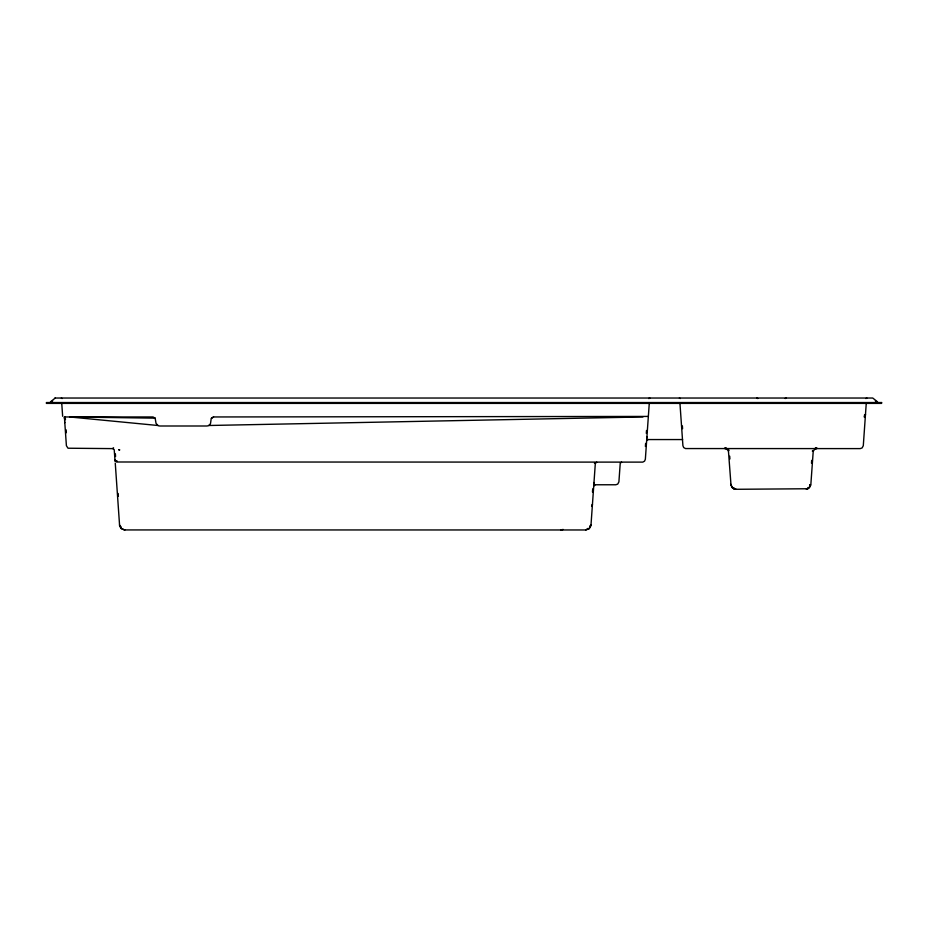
<?xml version="1.0" encoding="UTF-8"?>
<svg xmlns="http://www.w3.org/2000/svg" width="928" height="928" viewBox="0 0 928 928"><rect width="100%" height="100%" fill="white"/><g stroke="black" fill="none" stroke-linecap="round" stroke-linejoin="round"><path stroke-width="1.39" d="M646.654 440.626L648.046 439.559M593.804 485.216L593.758 486.017L595.161 484.764M593.955 483.128L594.001 482.514M646.712 439.884L646.781 438.77M646.886 437.401L646.932 436.67M592.482 492.026L592.702 488.847M115.269 463.234L119.596 525.596L120.988 528.31L124.248 529.934L585.672 529.969L589.106 528.74L590.95 525.596L595.324 463.478L596.739 462.167M645.401 446.472L645.61 443.41M646.317 433.353L646.514 430.476M649.275 403.228L645.354 459.267L644.554 461.146L642.768 462.121L116.998 461.993M811.49 463.188L811.687 460.381M864.42 417.426L864.618 414.607M866.265 403.204L863.295 445.707L862.112 447.934L860.198 448.607L685.502 448.56L683.716 447.586L682.915 445.707L679.957 403.367M865.499 414.166L865.372 414.781M591.658 506.352L592.458 504.484L591.588 506.421M591.032 524.981L589.338 528.531L585.672 529.969M724.896 448.607L727.169 449.384L728.468 451.414L731.032 485.46L732.853 488.14L736.171 489.288L807.847 488.754L809.715 487.258L810.863 484.288L813.218 451.414L814.517 449.384L816.791 448.607M594.488 463.42L594.662 462.689M809.958 484.752L809.645 485.75L809.912 484.984M810.747 485.089L808.543 488.348M589.837 526.385L590.069 525.666M812.394 451.217L812.626 450.498M648.092 416.428L213.568 416.962L211.224 418.528L210.54 423.365A4.246 4.234 1 0 1 208.614 425.5A4.222 4.211 0.8 0 1 206.619 425.998L159.952 425.998A4.234 4.222 -0.8 0 1 157.969 425.5L69.751 416.962L155.15 418.145L156.032 423.365L157.969 425.5M865.267 415.071L864.525 416.115M865.163 415.28L864.328 416.289M648.869 398.588L649.832 398.031L649.02 398.379M865.882 398.541L866.833 398.031M50.448 401.882L55.251 398.031L872.749 398.031L877.552 401.882M51.052 402.485L52.652 400.884M807.685 487.884L808.311 487.467M588.143 528.392L587.204 528.856M211.422 418.145L213.568 416.962M560.814 529.969L563.145 529.436M807.847 488.754L806.316 489.23M815.306 448.004L816.791 447.748L816.037 447.818M561.614 529.911L562.391 529.737M54.938 398.054L55.262 398.031M621.598 462.167L620.229 463.246L618.906 481.876L617.723 484.103L615.809 484.764L594.662 484.764M208.614 425.5L642.953 416.962M64.508 418.528L64.392 416.962L153.004 416.962L155.15 418.145M647.547 439.559L682.59 439.559M736.171 489.288L733.596 488.627M124.874 529.969L121.208 528.531L119.515 524.981M679.377 398.031L680.328 398.541M724.896 447.748L726.38 448.004M61.352 398.042L62.118 398.541M113.228 447.783L113.599 447.876M112.856 448.607L114.225 449.686L115.084 461.634M735.278 489.218L734.419 488.986M113.088 448.618L68.011 448.224L66.398 445.707L64.403 417.09M734.118 488.87L734.906 489.102L732.749 488.047M117.276 461.193L116.615 460.833M734.002 487.884L733.584 487.606M116.534 461.784L115.002 459.789M732.853 488.14L731.821 487.061L732.633 487.931M875.348 400.884L876.948 402.485M732.296 487.629L730.823 484.288M728.7 449.836L729.06 450.498M120.71 526.385L121.069 527.046M64.798 422.704L64.74 421.996M729.698 456.17L729.895 458.977M682.382 425.894L682.579 428.713M115.385 453.85L115.571 456.518M118.158 493.452L118.355 496.318M65.238 416.892L65.436 419.769M66.143 429.838L66.34 432.715M61.735 403.193L62.652 416.278M785.181 398.472L786.086 398.031L785.181 398.472M881.6 402.543L46.4 402.543L46.4 403.39L881.6 403.39L881.6 402.543M756.981 398.031L757.805 398.541L757.109 398.054M119.619 449.918L118.633 449.674L119.619 449.918"/></g></svg>
